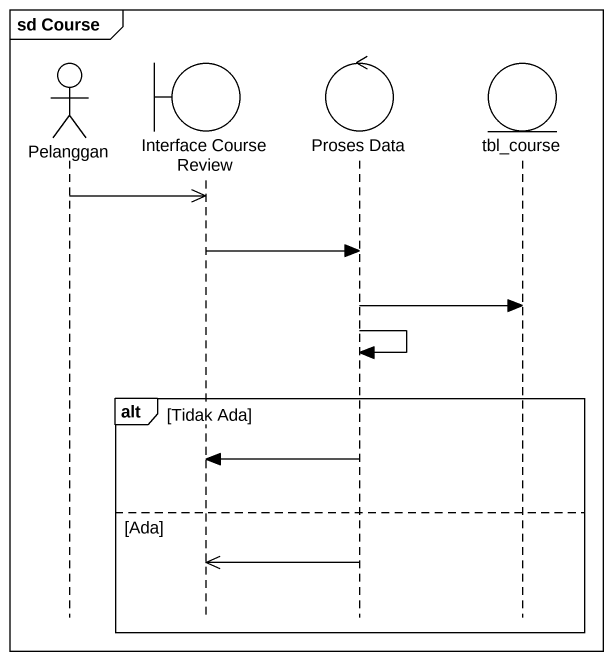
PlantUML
@startuml
mainframe sd Course
hide footbox
actor Pelanggan
boundary "Interface Course Review" as Interface_Course_Review
control "Proses Data" as Proses_Data
entity tbl_course

Pelanggan ->> Interface_Course_Review
Interface_Course_Review -> Proses_Data
Proses_Data -> tbl_course
Proses_Data -> Proses_Data
alt Tidak Ada
  Proses_Data -> Interface_Course_Review
else Ada
  Proses_Data ->> Interface_Course_Review
end
@enduml
